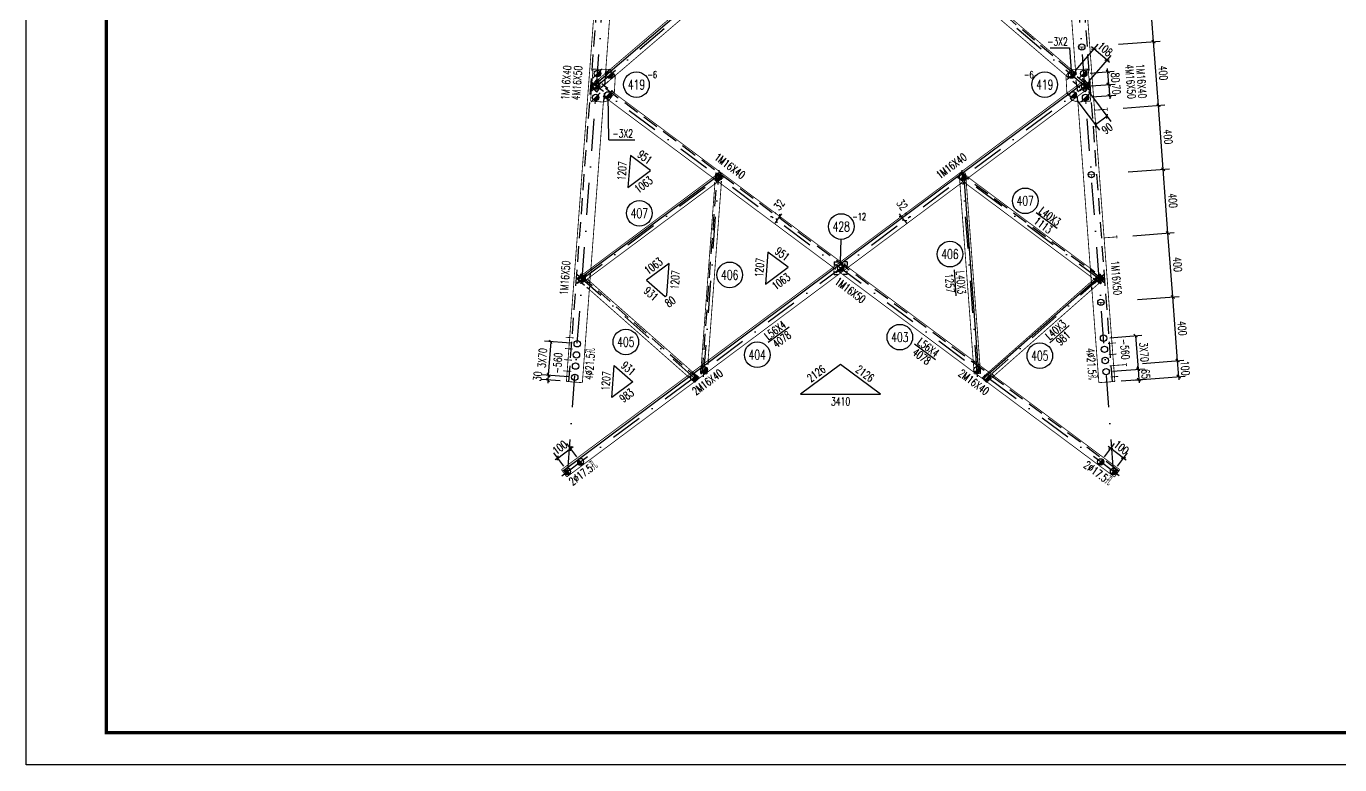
# Model space of a CAD drawing. Header units: millimetres. Extents: x 25911 to 26752, y -11584 to -10990.
# Drawn here: x 25910.7 to 26321, y -11583.8 to -11353.1 of the extents above; entities that cross this region are included whole.
import ezdxf
from ezdxf.enums import TextEntityAlignment as Align

# ---------------------------------------------------------------- set-up
doc = ezdxf.new("R2010")
doc.units = ezdxf.units.MM
doc.header["$LTSCALE"] = 10
doc.linetypes.add('DASHDOTX2', pattern=[2, 1, -0.5, 0, -0.5])
doc.linetypes.add('DASHED', pattern=[0.75, 0.5, -0.25])
for name, color, linetype in [('1', 1, 'DASHED'), ('2', 1, 'Continuous'), ('3', 1, 'Continuous'), ('4', 2, 'DASHDOTX2')]:
    doc.layers.add(name, color=color, linetype=linetype)
doc.styles.add('DXT', font='simplex.shx', dxfattribs={"width": 0.72, "bigfont": 'hztxt.shx'})
doc.styles.get("Standard").update_dxf_attribs({"font": 'SIMPLEX.shx', "width": 0.7, "bigfont": 'gbhzfs.shx'})
doc.dimstyles.new('BZ$0', dxfattribs={"dimtxt": 2.5, "dimasz": 1, "dimexe": 2, "dimexo": 2, "dimgap": 1, "dimtad": 1, "dimdec": 0, "dimlfac": 20, "dimzin": 12, "dimdsep": 46, "dimtxsty": 'DXT', "dimblk": 'OBLIQUE', "dimcen": 0.09, "dimclrd": 1, "dimclre": 1, "dimclrt": 7, "dimadec": 4, "dimazin": 3, "dimtfac": 1.4, "dimtdec": 0, "dimtix": 1, "dimtmove": 2, "dimatfit": 3, "dimldrblk": 'OBLIQUE', "dimfxl": 1, "dimtolj": 1, "dimtzin": 0, "dimarcsym": 0})

# ---------------------------------------------------------------- blocks, each defined once
blk = doc.blocks.new('_Oblique')
at = {"color": 0, "linetype": 'ByBlock', "lineweight": -2}
blk.add_line((-0.5, -0.5), (0.5, 0.5), dxfattribs=at)
blk = doc.blocks.new('*D17')
at = {"layer": '3', "color": 1, "lineweight": -2}
for p, q in [((26243.37, -11371.71), (26250.85, -11371.15)), ((26248.86, -11371.3), (26248.78, -11370.31)), ((26248.86, -11371.3), (26249.12, -11374.79)), ((26243.63, -11375.2), (26251.11, -11374.64)), ((26249.12, -11374.79), (26249.19, -11375.79))]:
    blk.add_line(p, q, dxfattribs=at)
at = {"layer": 'Defpoints', "color": 0}
for p in [(26241.38, -11371.86), (26241.64, -11375.35), (26249.12, -11374.79)]:
    blk.add_point(p, dxfattribs=at)
at = {"layer": '3', "color": 1, "lineweight": -2}
for p, rotation in [((26248.86, -11371.3), 274.2774000000041), ((26249.12, -11374.79), 94.27740000000416)]:
    blk.add_blockref('_Oblique', p, dxfattribs=dict(at, rotation=rotation))
at = {"layer": '3', "color": 7, "insert": (26251.23, -11372.88), "char_height": 2.5, "attachment_point": 5, "rotation": 274.2774, "style": 'DXT'}
blk.add_mtext('\\A1;70', dxfattribs=at)
blk = doc.blocks.new('*D18')
at = {"layer": '3', "color": 1, "lineweight": -2}
for p, q in [((26238.96, -11376.15), (26245.95, -11385.53)), ((26242.57, -11373.47), (26249.56, -11382.84)), ((26248.36, -11381.24), (26244.76, -11383.93))]:
    blk.add_line(p, q, dxfattribs=at)
at = {"layer": 'Defpoints', "color": 0}
for p in [(26241.38, -11371.86), (26237.77, -11374.55), (26244.76, -11383.93)]:
    blk.add_point(p, dxfattribs=at)
at = {"layer": '3', "color": 1, "lineweight": -2}
for p, rotation in [((26248.36, -11381.24), 36.69020000005627), ((26244.76, -11383.93), 216.6902000000563)]:
    blk.add_blockref('_Oblique', p, dxfattribs=dict(at, rotation=rotation))
at = {"layer": '3', "color": 7, "insert": (26248.38, -11385.05), "char_height": 2.5, "attachment_point": 5, "rotation": 36.6902, "style": 'DXT'}
blk.add_mtext('\\A1;90', dxfattribs=at)
blk = doc.blocks.new('*D19')
at = {"layer": '3', "color": 1, "lineweight": -2}
for p, q in [((26238.57, -11366.83), (26245.54, -11358.68)), ((26244.24, -11360.2), (26243.48, -11359.55)), ((26248.34, -11363.71), (26244.24, -11360.2)), ((26242.68, -11370.34), (26249.64, -11362.19)), ((26248.34, -11363.71), (26249.1, -11364.36))]:
    blk.add_line(p, q, dxfattribs=at)
at = {"layer": 'Defpoints', "color": 0}
for p in [(26244.24, -11360.2), (26237.27, -11368.35), (26241.38, -11371.86)]:
    blk.add_point(p, dxfattribs=at)
at = {"layer": '3', "color": 1, "lineweight": -2}
for p, rotation in [((26244.24, -11360.2), 319.4742999999867), ((26248.34, -11363.71), 139.4742999999868)]:
    blk.add_blockref('_Oblique', p, dxfattribs=dict(at, rotation=rotation))
at = {"layer": '3', "color": 7, "insert": (26247.75, -11360.25), "char_height": 2.5, "attachment_point": 5, "rotation": 319.4743, "style": 'DXT'}
blk.add_mtext('\\A1;108', dxfattribs=at)
blk = doc.blocks.new('*D20')
at = {"layer": '3', "color": 1, "lineweight": -2}
for p, q in [((26243.07, -11367.72), (26250.55, -11367.16)), ((26248.56, -11367.31), (26248.48, -11366.32)), ((26248.86, -11371.3), (26248.56, -11367.31)), ((26243.37, -11371.71), (26250.85, -11371.15)), ((26248.86, -11371.3), (26248.93, -11372.3))]:
    blk.add_line(p, q, dxfattribs=at)
at = {"layer": 'Defpoints', "color": 0}
for p in [(26241.08, -11367.87), (26248.56, -11367.31), (26241.38, -11371.86)]:
    blk.add_point(p, dxfattribs=at)
at = {"layer": '3', "color": 1, "lineweight": -2}
for p, rotation in [((26248.56, -11367.31), 274.2775999999615), ((26248.86, -11371.3), 94.27759999996148)]:
    blk.add_blockref('_Oblique', p, dxfattribs=dict(at, rotation=rotation))
at = {"layer": '3', "color": 7, "insert": (26250.95, -11369.14), "char_height": 2.5, "attachment_point": 5, "rotation": 274.2776, "style": 'DXT'}
blk.add_mtext('\\A1;80', dxfattribs=at)
blk = doc.blocks.new('M16X50')
for p, q in [((-0.283, -0.283), (0.283, 0.283)), ((-0.141, -0.141), (0.141, 0.141))]:
    blk.add_line(p, q)
blk.add_circle((0, 0), 0.2)
for radius in [0.16, 0.12, 0.08, 0.04]:
    blk.add_arc((0, 0), radius, 225, 45)
blk = doc.blocks.new('M16X40')
blk.add_line((-0.141, -0.141), (0.141, 0.141))
blk.add_circle((0, 0), 0.2)
for radius in [0.16, 0.12, 0.08, 0.04]:
    blk.add_arc((0, 0), radius, 225, 45)
blk = doc.blocks.new('*D33')
at = {"layer": '3', "color": 1, "lineweight": -2}
for p, q in [((26250.43, -11338.77), (26263.4, -11337.8)), ((26262.89, -11357.89), (26261.4, -11337.95)), ((26251.92, -11358.71), (26264.89, -11357.74))]:
    blk.add_line(p, q, dxfattribs=at)
at = {"layer": 'Defpoints', "color": 0}
for p in [(26248.44, -11338.92), (26261.4, -11337.95), (26249.93, -11358.86)]:
    blk.add_point(p, dxfattribs=at)
at = {"layer": '3', "color": 1, "lineweight": -2}
for p, rotation in [((26261.4, -11337.95), 94.27720000009928), ((26262.89, -11357.89), 274.2772000000993)]:
    blk.add_blockref('_Oblique', p, dxfattribs=dict(at, rotation=rotation))
at = {"layer": '3', "color": 7, "insert": (26264.39, -11347.75), "char_height": 2.5, "attachment_point": 5, "rotation": 274.2772, "style": 'DXT'}
blk.add_mtext('\\A1;400', dxfattribs=at)
blk = doc.blocks.new('*D34')
at = {"layer": '3', "color": 1, "lineweight": -2}
for p, q in [((26251.92, -11358.71), (26264.89, -11357.74)), ((26264.39, -11377.84), (26262.89, -11357.89)), ((26253.42, -11378.66), (26266.38, -11377.69))]:
    blk.add_line(p, q, dxfattribs=at)
at = {"layer": 'Defpoints', "color": 0}
for p in [(26249.93, -11358.86), (26262.89, -11357.89), (26251.42, -11378.81)]:
    blk.add_point(p, dxfattribs=at)
at = {"layer": '3', "color": 1, "lineweight": -2}
for p, rotation in [((26262.89, -11357.89), 94.27720000009928), ((26264.39, -11377.84), 274.2772000000993)]:
    blk.add_blockref('_Oblique', p, dxfattribs=dict(at, rotation=rotation))
at = {"layer": '3', "color": 7, "insert": (26265.88, -11367.7), "char_height": 2.5, "attachment_point": 5, "rotation": 274.2772, "style": 'DXT'}
blk.add_mtext('\\A1;400', dxfattribs=at)
blk = doc.blocks.new('*D35')
at = {"layer": '3', "color": 1, "lineweight": -2}
for p, q in [((26253.42, -11378.66), (26266.38, -11377.69)), ((26265.88, -11397.78), (26264.39, -11377.84)), ((26254.91, -11398.6), (26267.87, -11397.63))]:
    blk.add_line(p, q, dxfattribs=at)
at = {"layer": 'Defpoints', "color": 0}
for p in [(26251.42, -11378.81), (26264.39, -11377.84), (26252.91, -11398.75)]:
    blk.add_point(p, dxfattribs=at)
at = {"layer": '3', "color": 1, "lineweight": -2}
for p, rotation in [((26264.39, -11377.84), 94.27720000009928), ((26265.88, -11397.78), 274.2772000000993)]:
    blk.add_blockref('_Oblique', p, dxfattribs=dict(at, rotation=rotation))
at = {"layer": '3', "color": 7, "insert": (26267.38, -11387.64), "char_height": 2.5, "attachment_point": 5, "rotation": 274.2772, "style": 'DXT'}
blk.add_mtext('\\A1;400', dxfattribs=at)
blk = doc.blocks.new('*D36')
at = {"layer": '3', "color": 1, "lineweight": -2}
for p, q in [((26254.91, -11398.6), (26267.87, -11397.63)), ((26267.37, -11417.72), (26265.88, -11397.78)), ((26256.4, -11418.54), (26269.36, -11417.58))]:
    blk.add_line(p, q, dxfattribs=at)
at = {"layer": 'Defpoints', "color": 0}
for p in [(26252.91, -11398.75), (26265.88, -11397.78), (26254.41, -11418.69)]:
    blk.add_point(p, dxfattribs=at)
at = {"layer": '3', "color": 1, "lineweight": -2}
for p, rotation in [((26265.88, -11397.78), 94.27720000009928), ((26267.37, -11417.72), 274.2772000000993)]:
    blk.add_blockref('_Oblique', p, dxfattribs=dict(at, rotation=rotation))
at = {"layer": '3', "color": 7, "insert": (26268.87, -11407.58), "char_height": 2.5, "attachment_point": 5, "rotation": 274.2772, "style": 'DXT'}
blk.add_mtext('\\A1;400', dxfattribs=at)
blk = doc.blocks.new('*D37')
at = {"layer": '3', "color": 1, "lineweight": -2}
for p, q in [((26256.4, -11418.54), (26269.36, -11417.58)), ((26268.86, -11437.67), (26267.37, -11417.72)), ((26257.89, -11438.49), (26270.86, -11437.52))]:
    blk.add_line(p, q, dxfattribs=at)
at = {"layer": 'Defpoints', "color": 0}
for p in [(26267.37, -11417.72), (26254.41, -11418.69), (26255.9, -11438.64)]:
    blk.add_point(p, dxfattribs=at)
at = {"layer": '3', "color": 1, "lineweight": -2}
for p, rotation in [((26267.37, -11417.72), 94.27720000009928), ((26268.86, -11437.67), 274.2772000000993)]:
    blk.add_blockref('_Oblique', p, dxfattribs=dict(at, rotation=rotation))
at = {"layer": '3', "color": 7, "insert": (26270.36, -11427.53), "char_height": 2.5, "attachment_point": 5, "rotation": 274.2772, "style": 'DXT'}
blk.add_mtext('\\A1;400', dxfattribs=at)
blk = doc.blocks.new('*D38')
at = {"layer": '3', "color": 1, "lineweight": -2}
for p, q in [((26257.89, -11438.49), (26270.86, -11437.52)), ((26270.35, -11457.61), (26268.86, -11437.67)), ((26259.38, -11458.43), (26272.35, -11457.46))]:
    blk.add_line(p, q, dxfattribs=at)
at = {"layer": 'Defpoints', "color": 0}
for p in [(26255.9, -11438.64), (26268.86, -11437.67), (26257.39, -11458.58)]:
    blk.add_point(p, dxfattribs=at)
at = {"layer": '3', "color": 1, "lineweight": -2}
for p, rotation in [((26268.86, -11437.67), 94.27720000009928), ((26270.35, -11457.61), 274.2772000000993)]:
    blk.add_blockref('_Oblique', p, dxfattribs=dict(at, rotation=rotation))
at = {"layer": '3', "color": 7, "insert": (26271.85, -11447.47), "char_height": 2.5, "attachment_point": 5, "rotation": 274.2772, "style": 'DXT'}
blk.add_mtext('\\A1;400', dxfattribs=at)
blk = doc.blocks.new('*D39')
at = {"layer": '3', "color": 1, "lineweight": -2}
for p, q in [((26259.38, -11458.43), (26272.35, -11457.46)), ((26270.35, -11457.61), (26270.28, -11456.62)), ((26270.73, -11462.6), (26270.35, -11457.61)), ((26256.76, -11463.64), (26272.72, -11462.45)), ((26270.73, -11462.6), (26270.8, -11463.6))]:
    blk.add_line(p, q, dxfattribs=at)
at = {"layer": 'Defpoints', "color": 0}
for p in [(26257.39, -11458.58), (26270.35, -11457.61), (26254.77, -11463.79)]:
    blk.add_point(p, dxfattribs=at)
at = {"layer": '3', "color": 1, "lineweight": -2}
for p, rotation in [((26270.35, -11457.61), 274.2772000000993), ((26270.73, -11462.6), 94.27720000009928)]:
    blk.add_blockref('_Oblique', p, dxfattribs=dict(at, rotation=rotation))
at = {"layer": '3', "color": 7, "insert": (26272.78, -11459.94), "char_height": 2.5, "attachment_point": 5, "rotation": 274.2772, "style": 'DXT'}
blk.add_mtext('\\A1;100', dxfattribs=at)
blk = doc.blocks.new('M20X45')
blk.add_circle((0, 0), 0.2)
blk = doc.blocks.new('GWTKA1')
for p, q in [((21789.71, -9765.88), (21789.71, -9171.88)), ((22630.71, -9765.88), (21789.71, -9765.88))]:
    blk.add_line(p, q)
at = {"const_width": 1}
blk.add_lwpolyline([(21814.71, -9755.88), (21814.71, -9181.88), (22620.71, -9181.88), (22620.71, -9755.88), (21814.71, -9755.88)], dxfattribs=at)
blk = doc.blocks.new('*D49')
at = {"layer": '3', "color": 1, "lineweight": -2}
for p, q in [((26247.56, -11487.61), (26250.68, -11483.43)), ((26249.48, -11485.03), (26248.68, -11484.43)), ((26253.49, -11488.02), (26249.48, -11485.03)), ((26251.57, -11490.6), (26254.69, -11486.41)), ((26253.49, -11488.02), (26254.29, -11488.62))]:
    blk.add_line(p, q, dxfattribs=at)
at = {"layer": 'Defpoints', "color": 0}
for p in [(26249.48, -11485.03), (26246.37, -11489.21), (26250.38, -11492.2)]:
    blk.add_point(p, dxfattribs=at)
at = {"layer": '3', "color": 1, "lineweight": -2}
for p, rotation in [((26249.48, -11485.03), 323.3093999999676), ((26253.49, -11488.02), 143.3093999999676)]:
    blk.add_blockref('_Oblique', p, dxfattribs=dict(at, rotation=rotation))
at = {"layer": '3', "color": 7, "insert": (26252.83, -11484.72), "char_height": 2.5, "attachment_point": 5, "rotation": 323.3094, "style": 'DXT'}
blk.add_mtext('\\A1;100', dxfattribs=at)
blk = doc.blocks.new('*D50')
at = {"layer": '3', "color": 1, "lineweight": -2}
for p, q in [((26082.69, -11487.61), (26079.58, -11483.43)), ((26078.68, -11490.6), (26075.57, -11486.41)), ((26076.76, -11488.02), (26080.77, -11485.03)), ((26080.77, -11485.03), (26081.57, -11484.43)), ((26076.76, -11488.02), (26075.96, -11488.62))]:
    blk.add_line(p, q, dxfattribs=at)
at = {"layer": 'Defpoints', "color": 0}
for p in [(26080.77, -11485.03), (26083.89, -11489.21), (26079.88, -11492.2)]:
    blk.add_point(p, dxfattribs=at)
at = {"layer": '3', "color": 1, "lineweight": -2}
for p, rotation in [((26076.76, -11488.02), 36.69060000006882), ((26080.77, -11485.03), 216.6906000000689)]:
    blk.add_blockref('_Oblique', p, dxfattribs=dict(at, rotation=rotation))
at = {"layer": '3', "color": 7, "insert": (26077.42, -11484.72), "char_height": 2.5, "attachment_point": 5, "rotation": 36.6906, "style": 'DXT'}
blk.add_mtext('\\A1;100', dxfattribs=at)
blk = doc.blocks.new('*D55')
at = {"color": 1, "lineweight": -2}
for p, q in [((26184.11, -11412.54), (26183.51, -11411.74)), ((26185.07, -11413.82), (26184.11, -11412.54)), ((26185.07, -11413.82), (26185.66, -11414.62)), ((26185.22, -11411.71), (26185.71, -11411.34)), ((26186.18, -11412.99), (26186.67, -11412.62))]:
    blk.add_line(p, q, dxfattribs=at)
at = {"layer": 'Defpoints', "color": 0}
for p in [(26183.62, -11412.9), (26184.11, -11412.54), (26184.58, -11414.19)]:
    blk.add_point(p, dxfattribs=at)
at = {"color": 1, "lineweight": -2}
for p, rotation in [((26184.11, -11412.54), 306.6905666952747), ((26185.07, -11413.82), 126.6905666952747)]:
    blk.add_blockref('_Oblique', p, dxfattribs=dict(at, rotation=rotation))
at = {"color": 7, "insert": (26184.33, -11408.9), "char_height": 2.5, "attachment_point": 5, "rotation": 306.6906, "style": 'DXT'}
blk.add_mtext('\\A1;32', dxfattribs=at)
blk = doc.blocks.new('*D56')
at = {"color": 1, "lineweight": -2}
for p, q in [((26144.07, -11412.99), (26143.58, -11412.62)), ((26145.03, -11411.71), (26144.54, -11411.34)), ((26145.19, -11413.82), (26144.59, -11414.62)), ((26145.19, -11413.82), (26146.14, -11412.54)), ((26146.14, -11412.54), (26146.74, -11411.74))]:
    blk.add_line(p, q, dxfattribs=at)
at = {"layer": 'Defpoints', "color": 0}
for p in [(26146.14, -11412.54), (26146.63, -11412.9), (26145.68, -11414.19)]:
    blk.add_point(p, dxfattribs=at)
at = {"color": 1, "lineweight": -2}
for p, rotation in [((26145.19, -11413.82), 53.3094333047253), ((26146.14, -11412.54), 233.3094333047253)]:
    blk.add_blockref('_Oblique', p, dxfattribs=dict(at, rotation=rotation))
at = {"color": 7, "insert": (26145.92, -11408.9), "char_height": 2.5, "attachment_point": 5, "rotation": 53.3094, "style": 'DXT'}
blk.add_mtext('\\A1;32', dxfattribs=at)
blk = doc.blocks.new('*D93')
at = {"color": 1, "lineweight": -2}
for p, q in [((26250.04, -11460.89), (26260.03, -11460.14)), ((26258.04, -11460.29), (26257.96, -11459.29)), ((26258.04, -11460.29), (26258.28, -11463.53)), ((26252.78, -11463.94), (26260.27, -11463.38)), ((26258.28, -11463.53), (26258.35, -11464.53))]:
    blk.add_line(p, q, dxfattribs=at)
at = {"layer": 'Defpoints', "color": 0}
for p in [(26248.05, -11461.04), (26250.78, -11464.09), (26258.28, -11463.53)]:
    blk.add_point(p, dxfattribs=at)
at = {"color": 1, "lineweight": -2}
for p, rotation in [((26258.04, -11460.29), 274.27942651226), ((26258.28, -11463.53), 94.27942651226003)]:
    blk.add_blockref('_Oblique', p, dxfattribs=dict(at, rotation=rotation))
at = {"color": 7, "insert": (26260.4, -11461.74), "char_height": 2.5, "attachment_point": 5, "rotation": 274.2794, "style": 'DXT'}
blk.add_mtext('\\A1;65', dxfattribs=at)
blk = doc.blocks.new('*D94')
at = {"color": 1, "lineweight": -2}
for p, q in [((26080.87, -11452.16), (26072.6, -11451.54)), ((26074.6, -11451.69), (26073.81, -11462.16)), ((26080.08, -11462.63), (26071.82, -11462.01))]:
    blk.add_line(p, q, dxfattribs=at)
at = {"layer": 'Defpoints', "color": 0}
for p in [(26082.86, -11452.31), (26073.81, -11462.16), (26082.08, -11462.78)]:
    blk.add_point(p, dxfattribs=at)
at = {"color": 1, "lineweight": -2}
for p, rotation in [((26074.6, -11451.69), 85.72057348765922), ((26073.81, -11462.16), 265.7205734876592)]:
    blk.add_blockref('_Oblique', p, dxfattribs=dict(at, rotation=rotation))
at = {"color": 7, "insert": (26071.96, -11456.76), "char_height": 2.5, "attachment_point": 5, "rotation": 85.7206, "style": 'DXT'}
blk.add_mtext('\\A1;3X70', dxfattribs=at)
blk = doc.blocks.new('*D95')
at = {"color": 1, "lineweight": -2}
for p, q in [((26080.08, -11462.63), (26071.82, -11462.01)), ((26073.81, -11462.16), (26073.7, -11463.66)), ((26073.81, -11462.16), (26073.89, -11461.17)), ((26077.48, -11463.94), (26071.71, -11463.51)), ((26073.7, -11463.66), (26073.63, -11464.66))]:
    blk.add_line(p, q, dxfattribs=at)
at = {"layer": 'Defpoints', "color": 0}
for p in [(26082.08, -11462.78), (26073.7, -11463.66), (26079.47, -11464.09)]:
    blk.add_point(p, dxfattribs=at)
at = {"color": 1, "lineweight": -2}
for p, rotation in [((26073.7, -11463.66), 85.72057348766104), ((26073.81, -11462.16), 265.720573487661)]:
    blk.add_blockref('_Oblique', p, dxfattribs=dict(at, rotation=rotation))
at = {"color": 7, "insert": (26070.44, -11462.46), "char_height": 2.5, "attachment_point": 5, "rotation": 85.7206, "style": 'DXT'}
blk.add_mtext('\\A1;30', dxfattribs=at)

msp = doc.modelspace()

# ---------------------------------------------------------------- linework, layer by layer
for p, q in [((26087.439, -11372.104), (26161.788, -11308.546)), ((26203.075, -11399.03), (26241.721, -11370.233)), ((26078.217, -11492.064), (26202.204, -11399.678)), ((26083.075, -11432.377), (26127.705, -11399.122)), ((26208.343, -11461.648), (26203.657, -11398.986)), ((26232.714, -11416.3), (26226.199, -11411.445)), ((26165.126, -11426.678), (26165.248, -11419.679)), ((26201.259, -11437.315), (26200.653, -11429.213)), ((26246.483, -11430.829), (26209.691, -11463.28)), ((26236.528, -11446.61), (26230.435, -11451.984)), ((26149.001, -11447.106), (26142.485, -11451.96)), ((26194.747, -11457.294), (26188.232, -11452.439))]:
    msp.add_line(p, q)
at = {"const_width": 0.25}
for points in [[(26079.472, -11464.091), (26104.547, -11128.814)], [(26250.781, -11464.091), (26225.706, -11128.814)], [(26087.114, -11371.723), (26161.463, -11308.166)], [(26163.088, -11310.066), (26088.738, -11373.625)], [(26095.865, -11311.942), (26091.783, -11366.523)], [(26234.388, -11311.942), (26238.47, -11366.523)], [(26237.134, -11366.591), (26204.91, -11339.045)], [(26203.118, -11340.802), (26235.509, -11368.491)], [(26087.401, -11371.479), (26087.772, -11366.515)], [(26087.772, -11366.515), (26093.119, -11366.591)], [(26094.743, -11368.491), (26094.443, -11374.015)], [(26237.134, -11366.591), (26235.509, -11368.491)], [(26235.509, -11368.491), (26235.809, -11374.015)], [(26242.481, -11366.515), (26237.134, -11366.591)], [(26242.874, -11371.781), (26242.481, -11366.515)], [(26077.918, -11491.663), (26241.423, -11369.832)], [(26087.026, -11376.487), (26087.361, -11372.013)], [(26087.114, -11371.724), (26088.738, -11373.625)], [(26087.345, -11372.218), (26087.345, -11372.218)], [(26087.401, -11371.479), (26087.401, -11371.479)], [(26087.958, -11371.003), (26087.958, -11371.003)], [(26091.151, -11371.562), (26091.151, -11371.562)], [(26091.392, -11371.742), (26091.392, -11371.742)], [(26091.423, -11371.329), (26091.423, -11371.329)], [(26243.096, -11372.078), (26204.307, -11400.98)], [(26238.829, -11371.329), (26238.829, -11371.329)], [(26238.86, -11371.742), (26238.86, -11371.742)], [(26239.101, -11371.562), (26239.101, -11371.562)], [(26241.423, -11369.832), (26243.096, -11372.078)], [(26242.295, -11371.003), (26242.295, -11371.003)], [(26242.852, -11371.479), (26242.852, -11371.479)], [(26243.226, -11376.487), (26242.907, -11372.218)], [(26091.015, -11376.785), (26087.026, -11376.487)], [(26091.015, -11376.785), (26087.13, -11428.732)], [(26092.77, -11376.26), (26091.015, -11376.785)], [(26094.443, -11374.015), (26092.77, -11376.26)], [(26092.77, -11376.26), (26125.16, -11400.395)], [(26165.126, -11426.682), (26094.443, -11374.015)], [(26237.482, -11376.26), (26239.237, -11376.785)], [(26239.237, -11376.785), (26243.226, -11376.487)], [(26239.237, -11376.785), (26243.431, -11432.854)], [(26082.776, -11431.976), (26127.406, -11398.721)], [(26128.601, -11400.325), (26083.971, -11433.579)], [(26125.945, -11400.98), (26125.945, -11400.98)], [(26126.834, -11401.642), (26162.783, -11428.428)], [(26127.406, -11398.721), (26128.601, -11400.325)], [(26128.055, -11399.592), (26128.055, -11399.592)], [(26204.155, -11398.949), (26202.161, -11399.098)], [(26202.161, -11399.098), (26206.847, -11461.76)], [(26202.288, -11400.799), (26202.288, -11400.799)], [(26208.842, -11461.61), (26204.155, -11398.949)], [(26204.214, -11399.741), (26204.214, -11399.741)], [(26243.123, -11428.732), (26205.092, -11400.395)], [(26202.407, -11402.395), (26079.591, -11493.908)], [(26121.597, -11459.117), (26125.841, -11402.382)], [(26127.845, -11402.395), (26123.721, -11457.534)], [(26204.412, -11402.382), (26243.32, -11431.373)], [(26165.126, -11430.174), (26206.808, -11461.232)], [(26206.531, -11457.534), (26167.469, -11428.428)], [(26246.152, -11430.454), (26209.36, -11462.905)], [(26247.475, -11431.954), (26246.152, -11430.454)], [(26083.971, -11433.579), (26082.776, -11431.976)], [(26084.323, -11433.317), (26084.323, -11433.317)], [(26084.429, -11430.744), (26084.429, -11430.744)], [(26086.932, -11431.373), (26084.458, -11464.464)], [(26086.822, -11432.854), (26118.887, -11461.136)], [(26210.683, -11464.405), (26247.475, -11431.954)], [(26244.29, -11432.096), (26244.29, -11432.096)], [(26247.476, -11431.976), (26247.476, -11431.976)], [(26117.248, -11462.357), (26086.635, -11435.356)], [(26243.618, -11435.356), (26245.795, -11464.464)], [(26211.366, -11461.136), (26208.655, -11459.117)], [(26123.405, -11461.76), (26122.798, -11461.714)], [(26123.445, -11461.232), (26123.405, -11461.76)], [(26206.847, -11461.76), (26208.842, -11461.61)], [(26207.455, -11461.714), (26209.947, -11463.571)], [(26209.36, -11462.905), (26210.683, -11464.405)], [(26252.335, -11491.663), (26213.005, -11462.357)], [(26084.458, -11464.464), (26079.472, -11464.091)], [(26119.57, -11464.405), (26119.394, -11464.25)], [(26120.306, -11463.571), (26119.57, -11464.405)], [(26210.859, -11464.25), (26250.662, -11493.908)], [(26245.795, -11464.464), (26250.781, -11464.091)], [(26079.591, -11493.908), (26077.918, -11491.663)], [(26250.662, -11493.908), (26252.335, -11491.663)]]:
    msp.add_lwpolyline(points, dxfattribs=at)
for centre in [(26101.354, -11371.348), (26228.899, -11371.348), (26222.787, -11407.656), (26102.253, -11411.54), (26165.318, -11415.679), (26199.282, -11424.301), (26130.485, -11430.783), (26183.625, -11450.254), (26098.031, -11451.742), (26139.073, -11455.75), (26227.346, -11456.041)]:
    msp.add_circle(centre, 4)
at = {"layer": '1'}
for p, q in [((26080.219, -11464.147), (26106.432, -11113.662)), ((26250.033, -11464.147), (26223.82, -11113.662)), ((26242.814, -11372.104), (26168.464, -11308.546)), ((26091.783, -11366.523), (26091.015, -11376.785)), ((26093.119, -11366.591), (26091.467, -11368.003)), ((26093.119, -11366.591), (26093.655, -11367.218)), ((26094.743, -11368.491), (26093.699, -11369.384)), ((26094.743, -11368.491), (26094.207, -11367.864)), ((26235.433, -11368.426), (26236.554, -11369.384)), ((26237.134, -11366.591), (26238.786, -11368.003)), ((26238.47, -11366.523), (26238.599, -11368.245)), ((26087.114, -11371.724), (26087.209, -11371.643)), ((26087.157, -11372.078), (26087.709, -11371.337)), ((26087.157, -11372.078), (26087.219, -11372.124)), ((26087.345, -11372.218), (26087.283, -11372.172)), ((26087.401, -11371.479), (26087.306, -11371.56)), ((26087.345, -11372.218), (26089.136, -11373.552)), ((26087.361, -11372.013), (26087.401, -11371.479)), ((26087.401, -11371.479), (26087.584, -11371.322)), ((26087.958, -11371.003), (26087.774, -11371.16)), ((26087.958, -11371.003), (26089.686, -11369.526)), ((26088.83, -11369.832), (26088.278, -11370.573)), ((26252.036, -11492.064), (26088.531, -11370.233)), ((26088.738, -11373.625), (26089.535, -11372.944)), ((26088.83, -11369.832), (26089.675, -11370.462)), ((26091.151, -11371.562), (26090.355, -11372.243)), ((26091.392, -11371.742), (26090.547, -11371.112)), ((26091.151, -11371.562), (26091.241, -11371.485)), ((26091.423, -11371.329), (26091.333, -11371.406)), ((26091.392, -11371.742), (26092.399, -11372.492)), ((26091.423, -11371.329), (26092.544, -11370.371)), ((26238.829, -11371.329), (26237.709, -11370.371)), ((26238.86, -11371.742), (26238.731, -11370.019)), ((26238.829, -11371.329), (26238.919, -11371.406)), ((26238.86, -11371.742), (26238.985, -11373.406)), ((26239.101, -11371.562), (26239.012, -11371.485)), ((26239.101, -11371.562), (26239.898, -11372.243)), ((26242.295, -11371.003), (26240.567, -11369.526)), ((26241.514, -11373.625), (26240.718, -11372.944)), ((26241.514, -11373.625), (26242.05, -11372.997)), ((26242.295, -11371.003), (26242.479, -11371.16)), ((26243.139, -11371.724), (26242.603, -11372.351)), ((26242.852, -11371.479), (26242.668, -11371.322)), ((26242.852, -11371.479), (26242.946, -11371.56)), ((26242.874, -11371.781), (26242.885, -11371.925)), ((26242.907, -11372.218), (26242.896, -11372.074)), ((26243.139, -11371.724), (26243.044, -11371.643)), ((26092.77, -11376.26), (26090.98, -11374.926)), ((26094.443, -11374.015), (26093.436, -11373.265)), ((26235.809, -11374.015), (26236.362, -11374.756)), ((26237.482, -11376.26), (26236.93, -11375.519)), ((26237.482, -11376.26), (26237.482, -11376.26)), ((26237.482, -11376.26), (26237.482, -11376.26)), ((26239.237, -11376.785), (26239.113, -11375.121)), ((26121.909, -11461.648), (26126.596, -11398.986)), ((26125.16, -11400.395), (26125.713, -11400.806)), ((26125.945, -11400.98), (26125.911, -11401.442)), ((26125.945, -11400.98), (26125.996, -11400.309)), ((26126.097, -11398.949), (26126.047, -11399.619)), ((26126.097, -11398.949), (26126.755, -11398.998)), ((26126.834, -11401.642), (26126.282, -11401.23)), ((26128.092, -11399.098), (26127.434, -11399.049)), ((26127.845, -11402.395), (26127.914, -11401.47)), ((26128.055, -11399.592), (26127.986, -11400.517)), ((26128.055, -11399.592), (26128.067, -11399.429)), ((26128.092, -11399.098), (26128.08, -11399.261)), ((26201.651, -11400.325), (26202.046, -11399.796)), ((26201.651, -11400.325), (26201.862, -11400.481)), ((26202.288, -11400.799), (26202.078, -11400.643)), ((26202.204, -11399.678), (26202.492, -11399.464)), ((26202.288, -11400.799), (26202.989, -11401.322)), ((26202.846, -11398.721), (26202.452, -11399.25)), ((26247.177, -11432.377), (26202.548, -11399.122)), ((26203.075, -11399.03), (26202.787, -11399.244)), ((26202.846, -11398.721), (26203.298, -11399.058)), ((26204.307, -11400.98), (26203.68, -11401.447)), ((26204.214, -11399.741), (26203.763, -11399.404)), ((26204.214, -11399.741), (26204.504, -11399.956)), ((26205.092, -11400.395), (26204.803, -11400.179)), ((26125.841, -11402.382), (26125.875, -11401.919)), ((26202.407, -11402.395), (26203.034, -11401.928)), ((26204.412, -11402.382), (26203.711, -11401.86)), ((26084.1, -11430.454), (26083.664, -11430.949)), ((26084.1, -11430.454), (26084.209, -11430.55)), ((26087.13, -11428.732), (26087.065, -11429.603)), ((26162.783, -11428.428), (26163.556, -11429.004)), ((26163.126, -11426.678), (26163.126, -11427.878)), ((26163.126, -11426.678), (26164.326, -11426.678)), ((26163.126, -11430.678), (26163.126, -11429.478)), ((26165.126, -11430.174), (26164.353, -11429.598)), ((26165.126, -11426.682), (26165.899, -11427.259)), ((26167.126, -11426.678), (26165.926, -11426.678)), ((26167.469, -11428.428), (26166.696, -11427.852)), ((26167.126, -11426.678), (26167.126, -11427.878)), ((26167.126, -11430.678), (26167.126, -11429.478)), ((26243.123, -11428.732), (26244.559, -11429.802)), ((26082.777, -11431.954), (26083.214, -11431.459)), ((26082.777, -11431.954), (26083.287, -11432.404)), ((26083.77, -11430.829), (26120.562, -11463.28)), ((26084.323, -11433.317), (26083.813, -11432.867)), ((26084.429, -11430.744), (26084.321, -11430.648)), ((26084.323, -11433.317), (26085.086, -11433.99)), ((26084.429, -11430.744), (26085.219, -11431.44)), ((26086.822, -11432.854), (26086.032, -11432.158)), ((26086.932, -11431.373), (26086.998, -11430.502)), ((26163.126, -11430.678), (26164.326, -11430.678)), ((26167.126, -11430.678), (26165.926, -11430.678)), ((26243.32, -11431.373), (26243.64, -11431.612)), ((26243.431, -11432.854), (26243.493, -11433.68)), ((26243.618, -11435.356), (26243.556, -11434.53)), ((26244.29, -11432.096), (26243.97, -11431.858)), ((26244.29, -11432.096), (26244.947, -11432.586)), ((26246.281, -11433.579), (26245.624, -11433.09)), ((26247.476, -11431.976), (26246.039, -11430.905)), ((26246.281, -11433.579), (26246.675, -11433.05)), ((26247.476, -11431.976), (26247.082, -11432.505)), ((26247.476, -11431.976), (26247.476, -11431.976)), ((26247.476, -11431.976), (26247.476, -11431.976)), ((26086.635, -11435.356), (26085.872, -11434.683)), ((26121.597, -11459.117), (26121.536, -11459.94)), ((26123.721, -11457.534), (26123.63, -11458.754)), ((26206.531, -11457.534), (26207.232, -11458.056)), ((26208.655, -11459.117), (26207.954, -11458.594)), ((26117.248, -11462.357), (26117.956, -11462.982)), ((26118.887, -11461.136), (26119.549, -11461.72)), ((26120.893, -11462.905), (26120.231, -11462.322)), ((26120.893, -11462.905), (26120.699, -11463.125)), ((26121.411, -11461.61), (26121.472, -11460.787)), ((26121.411, -11461.61), (26121.868, -11461.645)), ((26122.798, -11461.714), (26122.34, -11461.68)), ((26123.445, -11461.232), (26123.536, -11460.012)), ((26206.808, -11461.232), (26207.021, -11461.391)), ((26207.455, -11461.714), (26207.241, -11461.555)), ((26211.366, -11461.136), (26211.906, -11461.539)), ((26213.005, -11462.357), (26212.464, -11461.954)), ((26119.394, -11464.25), (26118.686, -11463.626)), ((26120.306, -11463.571), (26120.499, -11463.351)), ((26209.947, -11463.571), (26210.248, -11463.795)), ((26210.859, -11464.25), (26210.558, -11464.026))]:
    msp.add_line(p, q, dxfattribs=at)
at = {"layer": '2'}
for p, q in [((26230.624, -11359.877), (26236.649, -11359.877)), ((26236.649, -11359.877), (26237.272, -11368.353)), ((26092.718, -11388.626), (26092.485, -11374.551)), ((26092.718, -11388.626), (26100.83, -11388.626))]:
    msp.add_line(p, q, dxfattribs=at)
at = {"layer": '2', "const_width": 0.25}
for points in [[(26239.457, -11359.57), (26240.457, -11359.57), (26240.457, -11360.57), (26240.457, -11359.57), (26241.457, -11359.57)], [(26244.442, -11379.328), (26248.43, -11379.029), (26248.468, -11379.528), (26248.393, -11378.531)], [(26242.44, -11399.458), (26243.44, -11399.458), (26243.44, -11400.458), (26243.44, -11399.458), (26244.44, -11399.458)], [(26247.425, -11419.216), (26251.414, -11418.918), (26251.451, -11419.416), (26251.376, -11418.419)], [(26245.423, -11439.347), (26246.423, -11439.347), (26246.423, -11440.347), (26246.423, -11439.347), (26247.423, -11439.347)], [(26081.744, -11450.472), (26079.25, -11450.286)], [(26081.482, -11453.963), (26078.989, -11453.776)], [(26251.133, -11452.031), (26248.64, -11452.217)], [(26081.221, -11457.453), (26078.728, -11457.266)], [(26251.394, -11455.521), (26248.901, -11455.708)], [(26251.655, -11459.011), (26249.162, -11459.198)], [(26250.408, -11459.105), (26254.397, -11458.806), (26254.434, -11459.305), (26254.36, -11458.308)], [(26080.96, -11460.943), (26078.467, -11460.757)], [(26251.916, -11462.502), (26249.423, -11462.688)]]:
    msp.add_lwpolyline(points, dxfattribs=at)
at = {"layer": '2'}
for centre in [(26240.457, -11359.57), (26243.44, -11399.458), (26246.423, -11439.347)]:
    msp.add_circle(centre, 1, dxfattribs=at)
at = {"layer": '3'}
for p, q in [((26099.446, -11393.464), (26098.7, -11403.436)), ((26105.765, -11398.172), (26099.446, -11393.464)), ((26098.7, -11403.436), (26105.765, -11398.172)), ((26142.413, -11423.709), (26141.667, -11433.682)), ((26148.732, -11428.418), (26142.413, -11423.709)), ((26111.551, -11427.191), (26104.488, -11432.454)), ((26110.805, -11437.161), (26111.551, -11427.191)), ((26141.667, -11433.682), (26148.732, -11428.418)), ((26104.488, -11432.454), (26110.274, -11437.557)), ((26110.274, -11437.557), (26110.805, -11437.161)), ((26093.685, -11469.103), (26094.431, -11459.131)), ((26094.431, -11459.131), (26100.218, -11464.235)), ((26165.126, -11458.762), (26152.626, -11468.076)), ((26177.626, -11468.076), (26165.126, -11458.762)), ((26100.218, -11464.235), (26093.685, -11469.103)), ((26152.626, -11468.076), (26177.626, -11468.076))]:
    msp.add_line(p, q, dxfattribs=at)
at = {"layer": '4'}
for p, q in [((26079.876, -11492.199), (26108.252, -11112.796)), ((26250.376, -11492.199), (26222.001, -11112.796)), ((26087.166, -11373.324), (26165.126, -11306.68)), ((26243.087, -11373.324), (26165.126, -11306.68)), ((26078.072, -11493.544), (26243.18, -11370.518)), ((26252.18, -11493.544), (26087.072, -11370.518)), ((26082.572, -11433.375), (26128.805, -11398.926)), ((26122.333, -11462.682), (26127.169, -11398.026)), ((26247.68, -11433.375), (26201.447, -11398.926)), ((26207.919, -11462.682), (26203.083, -11398.026)), ((26082.689, -11430.542), (26120.981, -11464.317)), ((26247.564, -11430.542), (26209.271, -11464.317))]:
    msp.add_line(p, q, dxfattribs=at)

# ---------------------------------------------------------------- block references
msp.add_blockref('GWTKA1', (4121.033, -1817.962))
at = {"layer": '2'}
for name, p, xscale, yscale, zscale in [('M16X50', (26089.174, -11367.873), 5, 5, 5), ('M16X40', (26092.981, -11368.353), 4.999999867545234, 4.999999867545234, 4.999999867545234), ('M16X50', (26237.272, -11368.353), 5, 5, 5), ('M16X50', (26241.078, -11367.874), 5, 5, 5), ('M16X50', (26088.876, -11371.862), 5, 5, 5), ('M16X50', (26241.376, -11371.862), 5, 5, 5), ('M16X50', (26088.615, -11375.352), 5, 5, 5), ('M16X50', (26092.485, -11374.551), 4.999999867545234, 4.999999867545234, 4.999999867545234), ('M16X40', (26237.768, -11374.551), 5, 5, 5), ('M16X50', (26241.637, -11375.353), 5, 5, 5), ('M16X40', (26127.001, -11400.27), 5, 5, 5), ('M16X40', (26203.251, -11400.27), 5, 5, 5), ('M16X50', (26165.126, -11428.678), 5, 5, 5), ('M16X50', (26084.376, -11432.031), 5, 5, 5), ('M16X50', (26245.876, -11432.031), 5, 5, 5), ('M20X45', (26247.262, -11450.566), 5, 5, 5), ('M20X45', (26082.598, -11455.801), 5, 5, 5), ('M20X45', (26082.86, -11452.311), 5, 5, 5), ('M20X45', (26247.524, -11454.056), 5, 5, 5), ('M20X45', (26082.337, -11459.291), 5, 5, 5), ('M20X45', (26247.785, -11457.546), 5, 5, 5), ('M20X45', (26082.076, -11462.781), 5, 5, 5), ('M16X40', (26119.294, -11462.828), 5, 5, 5), ('M16X40', (26122.501, -11460.438), 5, 5, 5), ('M16X40', (26207.751, -11460.438), 5, 5, 5), ('M16X40', (26210.959, -11462.828), 5, 5, 5), ('M20X45', (26248.046, -11461.036), 5, 5, 5), ('M16X40', (26079.876, -11492.199), -4.999999867545234, 4.999999867545234, 4.999999867545234), ('M16X40', (26083.886, -11489.212), -4.999999867545234, 4.999999867545234, 4.999999867545234), ('M16X40', (26246.367, -11489.212), 4.999999867545234, 4.999999867545234, 4.999999867545234), ('M16X40', (26250.376, -11492.199), 4.999999867545234, 4.999999867545234, 4.999999867545234)]:
    msp.add_blockref(name, p, dxfattribs=dict(at, xscale=xscale, yscale=yscale, zscale=zscale))

# ---------------------------------------------------------------- texts
at = {"width": 0.7}
for s, p in [('-6', (26104.782, -11369.348)), ('-6', (26222.39, -11369.348)), ('-12', (26168.747, -11413.679))]:
    msp.add_text(s, height=2.2, dxfattribs=at).set_placement(p)
for s, p in [('419', (26101.353, -11371.348)), ('419', (26228.899, -11371.348)), ('407', (26222.787, -11407.656)), ('407', (26102.253, -11411.539)), ('428', (26165.318, -11415.679)), ('406', (26199.282, -11424.301)), ('406', (26130.485, -11430.783)), ('405', (26098.031, -11451.742)), ('403', (26183.625, -11450.254)), ('404', (26139.074, -11455.75)), ('405', (26227.346, -11456.041))]:
    msp.add_text(s, height=3, dxfattribs=at).set_placement(p, align=Align.MIDDLE_CENTER)
for s, rotation, p in [('L40X3', 323.3094, (26229.755, -11413.472)), ('1113', 323.3094, (26227.664, -11416.278)), ('L40X3', 274.2772, (26201.454, -11433.227)), ('1257', 274.2772, (26197.964, -11433.488)), ('L56X4', 36.6906, (26145.444, -11449.132)), ('L40X3', 41.4127, (26233.151, -11448.922)), ('4078', 36.6906, (26147.535, -11451.939)), ('L56X4', 323.3094, (26191.788, -11454.466)), ('981', 41.4127, (26235.466, -11451.547)), ('4078', 323.3094, (26189.697, -11457.272)), ('-560', 274.2772, (26252.647, -11454.107)), ('-560', 85.7228, (26077.987, -11458.4))]:
    msp.add_text(s, height=2.5, rotation=rotation, dxfattribs=at).set_placement(p, align=Align.CENTER)
at = {"layer": '2', "width": 0.7}
for p in [(26229.649, -11359.127), (26093.83, -11387.876)]:
    msp.add_text('-3X2', height=2.5, dxfattribs=at).set_placement(p)
at = {"layer": '3', "width": 0.7}
for s, rotation, p in [('1M16X40', 85.7228, (26081.398, -11370.852)), ('4M16X50', 85.7228, (26084.778, -11370.981)), ('4M16X50', 274.2772, (26253.681, -11370.528)), ('1M16X40', 274.2772, (26257.061, -11370.398)), ('1M16X40', 323.3094, (26129.334, -11398.367)), ('1M16X40', 36.6906, (26200.919, -11398.367)), ('1M16X50', 85.7228, (26081.016, -11431.866)), ('1M16X50', 274.2772, (26249.236, -11431.866)), ('1M16X50', 323.3094, (26166.932, -11437.201)), ('4%%C21.5\\M+5BFD7', 85.7228, (26088.768, -11458.758)), ('4%%C21.5\\M+5BFD7', 274.2772, (26241.485, -11458.758)), ('2M16X40', 36.6906, (26124.729, -11465.896)), ('2M16X40', 323.3094, (26205.523, -11465.896)), ('2%%C17.5\\M+5BFD7', 36.6906, (26085.9, -11494.314)), ('2%%C17.5\\M+5BFD7', 323.3094, (26244.352, -11494.314))]:
    msp.add_text(s, height=2.5, rotation=rotation, dxfattribs=at).set_placement(p, align=Align.BOTTOM_CENTER)
for s, rotation, p in [('951', 323.3094, (26103.203, -11395.016)), ('1207', 85.7229, (26098.076, -11398.375)), ('1063', 36.6906, (26104.324, -11403.61)), ('1063', 36.6905, (26107.422, -11429.021)), ('1207', 85.7228, (26141.043, -11428.621)), ('951', 323.3094, (26146.17, -11425.262)), ('1207', 85.7228, (26114.668, -11432.437)), ('1063', 36.6906, (26147.291, -11433.856)), ('931', 318.5873, (26105.065, -11437.631)), ('80', 36.6907, (26112.631, -11440.166)), ('931', 318.5873, (26097.986, -11460.933)), ('2126', 36.6906, (26158.279, -11462.617)), ('1207', 85.7228, (26093.061, -11464.042)), ('2126', 323.3094, (26171.974, -11462.617)), ('983', 36.6906, (26099.043, -11469.476))]:
    msp.add_text(s, height=2.5, rotation=rotation, dxfattribs=at).set_placement(p, align=Align.CENTER)
msp.add_text('3410', height=2.5, dxfattribs=at).set_placement((26165.126, -11471.576), align=Align.CENTER)

# ---------------------------------------------------------------- dimensions: what is measured, and where the dimension line sits
for base, p1, p2, angle, picture, middle, dimtype in [((26146.142, -11412.537), (26145.677, -11414.185), (26146.633, -11412.902), 53.30943, '*D56', (26145.921, -11408.899), 129), ((26184.11, -11412.537), (26184.575, -11414.185), (26183.619, -11412.902), 126.69057, '*D55', (26184.331, -11408.899), 129), ((26073.702, -11463.659), (26082.076, -11462.781), (26079.472, -11464.091), 85.72057, '*D95', (26070.437, -11462.463), 128)]:
    dim = msp.add_linear_dim(base=base, p1=p1, p2=p2, angle=angle, dimstyle='BZ$0')
    dim.commit()
    dim.dimension.update_dxf_attribs({"geometry": picture, "text_midpoint": middle, "dimtype": dimtype})
msp.add_aligned_dim(p1=(26247.262, -11450.566), p2=(26248.046, -11461.036), distance=10.018, text='3X70', dimstyle='BZ$0').render()
dim = msp.add_aligned_dim(p1=(26082.86, -11452.311), p2=(26082.076, -11462.781), distance=-8.286, text='3X70', dimstyle='BZ$0')
dim.commit()
dim.dimension.update_dxf_attribs({"geometry": '*D94', "text_midpoint": (26071.962, -11456.76)})
dim = msp.add_linear_dim(base=(26258.278, -11463.53), p1=(26248.046, -11461.036), p2=(26250.781, -11464.091), angle=94.27943, dimstyle='BZ$0')
dim.commit()
dim.dimension.update_dxf_attribs({"geometry": '*D93', "text_midpoint": (26260.401, -11461.741)})
at = {"layer": '3'}
for base, p1, p2, angle, text, picture, middle in [((26261.402, -11337.947), (26249.93, -11358.861), (26248.439, -11338.917), 274.2772, '400', '*D33', (26264.392, -11347.751)), ((26244.239, -11360.203), (26241.376, -11371.862), (26237.272, -11368.353), 319.4743, '108', '*D19', (26247.753, -11360.247)), ((26262.894, -11357.892), (26251.422, -11378.805), (26249.93, -11358.861), 274.2772, '400', '*D34', (26265.884, -11367.696)), ((26248.557, -11367.314), (26241.376, -11371.862), (26241.078, -11367.873), 274.2776, '80', '*D20', (26250.95, -11369.14)), ((26249.116, -11374.793), (26241.376, -11371.862), (26241.637, -11375.352), 274.2774, '70', '*D17', (26251.229, -11372.88)), ((26264.386, -11377.836), (26252.914, -11398.75), (26251.422, -11378.805), 274.2772, '400', '*D35', (26267.375, -11387.64)), ((26265.877, -11397.78), (26254.405, -11418.694), (26252.914, -11398.75), 274.2772, '400', '*D36', (26268.867, -11407.584)), ((26267.369, -11417.725), (26255.897, -11438.638), (26254.405, -11418.694), 274.2772, '400', '*D37', (26270.359, -11427.529)), ((26268.861, -11437.669), (26257.389, -11458.583), (26255.897, -11438.638), 274.2772, '400', '*D38', (26271.85, -11447.473)), ((26270.352, -11457.613), (26254.77, -11463.792), (26257.389, -11458.583), 274.2772, '100', '*D39', (26272.782, -11459.938)), ((26080.77, -11485.031), (26079.876, -11492.199), (26083.886, -11489.212), 216.6906, '100', '*D50', (26077.421, -11484.72)), ((26249.482, -11485.031), (26250.376, -11492.199), (26246.367, -11489.212), 323.3094, '100', '*D49', (26252.831, -11484.72))]:
    dim = msp.add_linear_dim(base=base, p1=p1, p2=p2, angle=angle, text=text, dimstyle='BZ$0', dxfattribs=at)
    dim.commit()
    dim.dimension.update_dxf_attribs({"geometry": picture, "text_midpoint": middle})
dim = msp.add_linear_dim(base=(26244.756, -11383.929), p1=(26241.376, -11371.862), p2=(26237.768, -11374.551), angle=36.6902, text='90', dimstyle='BZ$0', dxfattribs=at)
dim.commit()
dim.dimension.update_dxf_attribs({"geometry": '*D18', "text_midpoint": (26248.383, -11385.055), "dimtype": 128})

doc.saveas('drawing.dxf')
